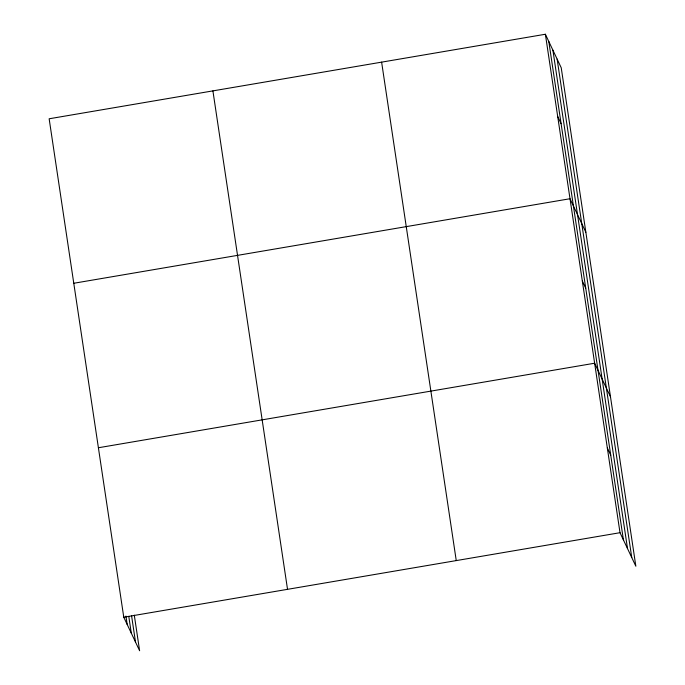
<?xml version="1.0" encoding="UTF-8"?>
<svg xmlns="http://www.w3.org/2000/svg" width="685" height="685" viewBox="0 0 685 685"><rect width="100%" height="100%" fill="white"/><g stroke="black" fill="none" stroke-linecap="round" stroke-linejoin="round"><path stroke-width="1.03" d="M545.38 34.25L620.011 532.699L635.851 566.221L561.229 67.772L545.38 34.25L49.149 118.779L123.771 617.228L139.62 650.75L134.294 615.181M73.774 283.265L570.006 198.736L585.855 232.258M98.4 447.75L594.631 363.221L610.481 396.752M123.771 617.228L620.011 532.699M557.693 116.493L561.109 123.72M582.318 280.978L585.735 288.205M607.321 447.964L610.737 455.183M557.128 59.098L631.75 557.539M552.898 50.151L627.52 548.599M548.796 41.468L623.418 539.917M381.622 62.147L456.253 560.587M212.907 90.882L287.529 589.331M131.597 615.918L135.51 642.068M128.78 616.389L131.289 633.128M125.929 616.08L127.187 624.446"/></g></svg>
